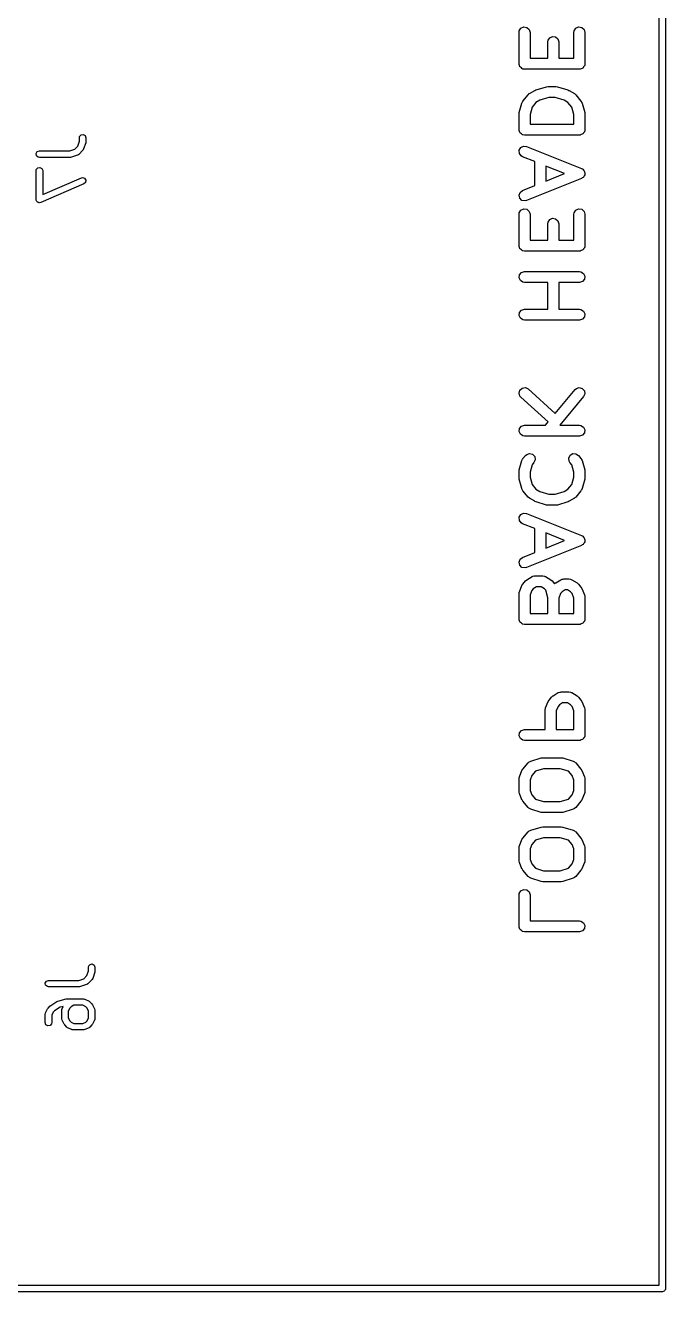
# Model space of a CAD drawing. Extents: x 4.56 to 9.29, y -6.2 to -0.8.
# Drawn here: x 8.711 to 9.294, y -5.977 to -4.824 of the extents above; entities that cross this region are included whole.
import ezdxf

# ---------------------------------------------------------------- set-up
doc = ezdxf.new("R2010")
doc.units = 0
doc.header["$MEASUREMENT"] = 0
doc.layers.add('BLACK', color=7, linetype='CONTINUOUS')

msp = doc.modelspace()

# ---------------------------------------------------------------- linework, layer by layer
at = {"layer": 'BLACK', "linetype": 'CONTINUOUS'}
for p, q in [((9.2937, -3.9423), (9.2937, -5.9744)), ((9.2878, -5.9715), (9.2878, -3.9452)), ((9.1602, -4.8303), (9.1604, -4.8289)), ((9.1602, -4.8589), (9.1602, -4.8303)), ((9.1604, -4.8289), (9.1619, -4.8265)), ((9.1619, -4.8265), (9.1645, -4.8253)), ((9.1645, -4.8253), (9.1673, -4.8257)), ((9.1673, -4.8257), (9.1694, -4.8276)), ((9.1694, -4.8276), (9.1702, -4.8303)), ((9.1702, -4.8303), (9.1702, -4.8539)), ((9.2102, -4.8303), (9.2104, -4.8289)), ((9.2102, -4.8539), (9.2102, -4.8303)), ((9.2104, -4.8289), (9.2119, -4.8265)), ((9.2119, -4.8265), (9.2145, -4.8253)), ((9.2145, -4.8253), (9.2173, -4.8257)), ((9.2173, -4.8257), (9.2194, -4.8276)), ((9.2194, -4.8276), (9.2202, -4.8303)), ((9.2202, -4.8303), (9.2202, -4.8589)), ((9.1864, -4.8389), (9.1866, -4.8374)), ((9.1864, -4.8539), (9.1864, -4.8389)), ((9.1866, -4.8374), (9.1881, -4.8351)), ((9.1881, -4.8351), (9.1907, -4.8339)), ((9.1907, -4.8339), (9.1934, -4.8343)), ((9.1934, -4.8343), (9.1956, -4.8362)), ((9.1956, -4.8362), (9.1964, -4.8389)), ((9.1964, -4.8389), (9.1964, -4.8539)), ((9.1702, -4.8539), (9.1864, -4.8539)), ((9.1964, -4.8539), (9.2102, -4.8539)), ((9.1603, -4.8592), (9.1602, -4.8589)), ((9.1602, -4.8596), (9.1603, -4.8592)), ((9.1607, -4.8605), (9.1602, -4.8596)), ((9.161, -4.8616), (9.1607, -4.8605)), ((9.1613, -4.8618), (9.161, -4.8616)), ((9.1614, -4.8621), (9.1613, -4.8618)), ((9.1623, -4.8627), (9.1614, -4.8621)), ((9.1631, -4.8634), (9.1623, -4.8627)), ((9.1635, -4.8635), (9.1631, -4.8634)), ((9.1638, -4.8637), (9.1635, -4.8635)), ((9.1652, -4.8639), (9.1638, -4.8637)), ((9.2152, -4.8639), (9.1652, -4.8639)), ((9.2155, -4.8638), (9.2152, -4.8639)), ((9.2159, -4.8638), (9.2155, -4.8638)), ((9.2169, -4.8634), (9.2159, -4.8638)), ((9.2179, -4.8631), (9.2169, -4.8634)), ((9.2181, -4.8628), (9.2179, -4.8631)), ((9.2185, -4.8626), (9.2181, -4.8628)), ((9.219, -4.8617), (9.2185, -4.8626)), ((9.2197, -4.8609), (9.219, -4.8617)), ((9.2198, -4.8606), (9.2197, -4.8609)), ((9.22, -4.8603), (9.2198, -4.8606)), ((9.2202, -4.8589), (9.22, -4.8603)), ((9.1637, -4.8928), (9.1685, -4.8871)), ((9.1685, -4.8871), (9.1695, -4.8861)), ((9.1695, -4.8861), (9.1697, -4.8861)), ((9.1697, -4.8861), (9.1698, -4.886)), ((9.1698, -4.886), (9.1745, -4.8831)), ((9.1745, -4.8831), (9.1755, -4.8827)), ((9.1755, -4.8827), (9.1757, -4.8826)), ((9.1757, -4.8826), (9.1852, -4.8798)), ((9.1873, -4.8896), (9.1791, -4.892)), ((9.1852, -4.8798), (9.1866, -4.8796)), ((9.1866, -4.8796), (9.1866, -4.8796)), ((9.1866, -4.8796), (9.1866, -4.8796)), ((9.1866, -4.8796), (9.1938, -4.8796)), ((9.193, -4.8896), (9.1873, -4.8896)), ((9.2012, -4.892), (9.193, -4.8896)), ((9.1938, -4.8796), (9.1952, -4.8798)), ((9.1952, -4.8798), (9.1952, -4.8798)), ((9.1952, -4.8798), (9.1952, -4.8798)), ((9.1952, -4.8798), (9.2047, -4.8826)), ((9.2047, -4.8826), (9.2057, -4.8831)), ((9.2057, -4.8831), (9.2058, -4.8831)), ((9.2058, -4.8831), (9.2106, -4.886)), ((9.2106, -4.886), (9.2117, -4.8869)), ((9.2117, -4.8869), (9.2118, -4.887)), ((9.2118, -4.887), (9.2119, -4.8871)), ((9.2119, -4.8871), (9.2166, -4.8928)), ((9.1604, -4.9032), (9.1627, -4.8947)), ((9.1627, -4.8947), (9.1633, -4.8934)), ((9.1633, -4.8934), (9.1636, -4.8931)), ((9.1636, -4.8931), (9.1637, -4.8928)), ((9.1721, -4.8984), (9.1702, -4.9052)), ((9.1756, -4.8941), (9.1721, -4.8984)), ((9.1791, -4.892), (9.1756, -4.8941)), ((9.2047, -4.8941), (9.2012, -4.892)), ((9.2083, -4.8984), (9.2047, -4.8941)), ((9.2102, -4.9052), (9.2083, -4.8984)), ((9.2166, -4.8928), (9.2174, -4.894)), ((9.2174, -4.894), (9.2174, -4.8944)), ((9.2174, -4.8944), (9.2176, -4.8947)), ((9.2176, -4.8947), (9.22, -4.9032)), ((9.1602, -4.9046), (9.1604, -4.9033)), ((9.1602, -4.9189), (9.1602, -4.9046)), ((9.1604, -4.9033), (9.1604, -4.9032)), ((9.1702, -4.9052), (9.1702, -4.9139)), ((9.1702, -4.9139), (9.2102, -4.9139)), ((9.2102, -4.9139), (9.2102, -4.9052)), ((9.22, -4.9032), (9.2202, -4.9045)), ((9.2202, -4.9045), (9.2202, -4.9046)), ((9.2202, -4.9046), (9.2202, -4.9189)), ((8.7598, -4.9262), (8.76, -4.9252)), ((8.76, -4.9252), (8.7613, -4.9237)), ((8.7613, -4.9237), (8.7633, -4.9233)), ((8.7633, -4.9233), (8.7651, -4.9243)), ((8.7651, -4.9243), (8.7657, -4.9262)), ((9.1603, -4.9192), (9.1602, -4.9189)), ((9.1602, -4.9196), (9.1603, -4.9192)), ((9.1607, -4.9205), (9.1602, -4.9196)), ((9.161, -4.9216), (9.1607, -4.9205)), ((9.1613, -4.9218), (9.161, -4.9216)), ((9.1614, -4.9221), (9.1613, -4.9218)), ((9.1623, -4.9227), (9.1614, -4.9221)), ((9.1631, -4.9234), (9.1623, -4.9227)), ((9.1635, -4.9235), (9.1631, -4.9234)), ((9.1638, -4.9237), (9.1635, -4.9235)), ((9.1652, -4.9239), (9.1638, -4.9237)), ((9.2152, -4.9239), (9.1652, -4.9239)), ((9.2155, -4.9238), (9.2152, -4.9239)), ((9.2159, -4.9238), (9.2155, -4.9238)), ((9.2169, -4.9234), (9.2159, -4.9238)), ((9.2179, -4.9231), (9.2169, -4.9234)), ((9.2181, -4.9228), (9.2179, -4.9231)), ((9.2185, -4.9226), (9.2181, -4.9228)), ((9.219, -4.9217), (9.2185, -4.9226)), ((9.2197, -4.9209), (9.219, -4.9217)), ((9.2198, -4.9206), (9.2197, -4.9209)), ((9.22, -4.9203), (9.2198, -4.9206)), ((9.2202, -4.9189), (9.22, -4.9203)), ((8.7511, -4.9383), (8.7556, -4.9368)), ((8.7556, -4.9368), (8.7583, -4.934)), ((8.7583, -4.934), (8.7598, -4.9295)), ((8.7598, -4.9295), (8.7598, -4.9262)), ((8.7637, -4.9365), (8.7632, -4.9374)), ((8.7656, -4.9309), (8.7637, -4.9365)), ((8.7657, -4.93), (8.7656, -4.9308)), ((8.7656, -4.9308), (8.7656, -4.9309)), ((8.7657, -4.9262), (8.7657, -4.93)), ((9.1603, -4.9377), (9.1617, -4.9352)), ((9.1617, -4.9352), (9.1642, -4.9339)), ((9.1642, -4.9339), (9.167, -4.9342)), ((9.167, -4.9342), (9.217, -4.9542)), ((8.7205, -4.9407), (8.7215, -4.9389)), ((8.7209, -4.9427), (8.7205, -4.9407)), ((8.7224, -4.944), (8.7209, -4.9427)), ((8.7215, -4.9389), (8.7234, -4.9383)), ((8.7234, -4.9442), (8.7224, -4.944)), ((8.7234, -4.9383), (8.7511, -4.9383)), ((8.7515, -4.9442), (8.7234, -4.9442)), ((8.7516, -4.9441), (8.7515, -4.9442)), ((8.7525, -4.944), (8.7516, -4.9441)), ((8.7581, -4.9421), (8.7525, -4.944)), ((8.7582, -4.942), (8.7581, -4.9421)), ((8.7584, -4.942), (8.7582, -4.942)), ((8.7593, -4.9414), (8.7584, -4.942)), ((8.763, -4.9377), (8.7593, -4.9414)), ((8.7631, -4.9375), (8.763, -4.9377)), ((8.7632, -4.9374), (8.7631, -4.9375)), ((9.1605, -4.9405), (9.1603, -4.9377)), ((9.1621, -4.9428), (9.1605, -4.9405)), ((9.1633, -4.9435), (9.1621, -4.9428)), ((9.1745, -4.948), (9.1633, -4.9435)), ((9.1745, -4.9698), (9.1745, -4.948)), ((8.7205, -4.9562), (8.7206, -4.9552)), ((8.7205, -4.9825), (8.7205, -4.9562)), ((8.7206, -4.9552), (8.7219, -4.9536)), ((8.7219, -4.9536), (8.7239, -4.9533)), ((8.7239, -4.9533), (8.7257, -4.9543)), ((8.7257, -4.9543), (8.7264, -4.9562)), ((8.7264, -4.9562), (8.7264, -4.978)), ((9.2017, -4.9589), (9.1845, -4.952)), ((9.1845, -4.952), (9.1845, -4.9658)), ((9.1845, -4.9658), (9.2017, -4.9589)), ((9.217, -4.9542), (9.2173, -4.9544)), ((9.2173, -4.9544), (9.2175, -4.9544)), ((9.2175, -4.9544), (9.2176, -4.9545)), ((9.2176, -4.9545), (9.2183, -4.9549)), ((9.2183, -4.9549), (9.2188, -4.9557)), ((9.2188, -4.9557), (9.2195, -4.9564)), ((9.2195, -4.9564), (9.2196, -4.9568)), ((9.2196, -4.9568), (9.2199, -4.9572)), ((9.22, -4.96), (9.2196, -4.9609)), ((9.2199, -4.9572), (9.22, -4.9582)), ((9.22, -4.9582), (9.2202, -4.9591)), ((9.2202, -4.9591), (9.22, -4.9595)), ((9.22, -4.9595), (9.22, -4.96)), ((8.764, -4.9683), (8.7246, -4.9852)), ((8.7264, -4.978), (8.7616, -4.9629)), ((8.7616, -4.9629), (8.7626, -4.9626)), ((8.7626, -4.9626), (8.7646, -4.9632)), ((8.7654, -4.9669), (8.764, -4.9683)), ((8.7646, -4.9632), (8.7657, -4.9649)), ((8.7657, -4.9649), (8.7654, -4.9669)), ((9.1633, -4.9742), (9.1745, -4.9698)), ((9.217, -4.9635), (9.167, -4.9835)), ((9.2178, -4.9629), (9.217, -4.9635)), ((9.2186, -4.9625), (9.2178, -4.9629)), ((9.2189, -4.9621), (9.2186, -4.9625)), ((9.2193, -4.9618), (9.2189, -4.9621)), ((9.2196, -4.9609), (9.2193, -4.9618)), ((8.7206, -4.9828), (8.7205, -4.9825)), ((8.7205, -4.9831), (8.7206, -4.9828)), ((8.7209, -4.9837), (8.7205, -4.9831)), ((9.1602, -4.9786), (9.1611, -4.976)), ((9.1609, -4.9814), (9.1602, -4.9786)), ((9.1629, -4.9833), (9.1609, -4.9814)), ((9.1611, -4.976), (9.1633, -4.9742)), ((8.7212, -4.9844), (8.7209, -4.9837)), ((8.7215, -4.9845), (8.7212, -4.9844)), ((8.7216, -4.9848), (8.7215, -4.9845)), ((8.7223, -4.985), (8.7216, -4.9848)), ((8.7229, -4.9854), (8.7223, -4.985)), ((8.7232, -4.9853), (8.7229, -4.9854)), ((8.7236, -4.9854), (8.7232, -4.9853)), ((8.7246, -4.9852), (8.7236, -4.9854)), ((9.1602, -4.996), (9.1604, -4.9946)), ((9.1604, -4.9946), (9.1619, -4.9922)), ((9.1619, -4.9922), (9.1645, -4.991)), ((9.1657, -4.9838), (9.1629, -4.9833)), ((9.1645, -4.991), (9.1673, -4.9914)), ((9.167, -4.9835), (9.1657, -4.9838)), ((9.1673, -4.9914), (9.1694, -4.9933)), ((9.1694, -4.9933), (9.1702, -4.996)), ((9.2102, -4.996), (9.2104, -4.9946)), ((9.2104, -4.9946), (9.2119, -4.9922)), ((9.2119, -4.9922), (9.2145, -4.991)), ((9.2145, -4.991), (9.2173, -4.9914)), ((9.2173, -4.9914), (9.2194, -4.9933)), ((9.2194, -4.9933), (9.2202, -4.996)), ((9.1602, -5.0246), (9.1602, -4.996)), ((9.1702, -4.996), (9.1702, -5.0196)), ((9.1864, -5.0046), (9.1866, -5.0032)), ((9.1864, -5.0196), (9.1864, -5.0046)), ((9.1866, -5.0032), (9.1881, -5.0008)), ((9.1881, -5.0008), (9.1907, -4.9996)), ((9.1907, -4.9996), (9.1934, -5)), ((9.1934, -5), (9.1956, -5.0019)), ((9.1956, -5.0019), (9.1964, -5.0046)), ((9.1964, -5.0046), (9.1964, -5.0196)), ((9.2102, -5.0196), (9.2102, -4.996)), ((9.2202, -4.996), (9.2202, -5.0246)), ((9.1603, -5.0249), (9.1602, -5.0246)), ((9.1602, -5.0253), (9.1603, -5.0249)), ((9.1607, -5.0262), (9.1602, -5.0253)), ((9.161, -5.0273), (9.1607, -5.0262)), ((9.1613, -5.0275), (9.161, -5.0273)), ((9.1614, -5.0278), (9.1613, -5.0275)), ((9.1623, -5.0284), (9.1614, -5.0278)), ((9.1631, -5.0291), (9.1623, -5.0284)), ((9.1635, -5.0292), (9.1631, -5.0291)), ((9.1638, -5.0294), (9.1635, -5.0292)), ((9.1702, -5.0196), (9.1864, -5.0196)), ((9.1964, -5.0196), (9.2102, -5.0196)), ((9.2169, -5.0291), (9.2159, -5.0295)), ((9.2179, -5.0288), (9.2169, -5.0291)), ((9.2181, -5.0285), (9.2179, -5.0288)), ((9.2185, -5.0283), (9.2181, -5.0285)), ((9.219, -5.0275), (9.2185, -5.0283)), ((9.2197, -5.0266), (9.219, -5.0275)), ((9.2198, -5.0263), (9.2197, -5.0266)), ((9.22, -5.026), (9.2198, -5.0263)), ((9.2202, -5.0246), (9.22, -5.026)), ((9.1652, -5.0296), (9.1638, -5.0294)), ((9.2152, -5.0296), (9.1652, -5.0296)), ((9.2155, -5.0295), (9.2152, -5.0296)), ((9.2159, -5.0295), (9.2155, -5.0295)), ((9.1602, -5.0539), (9.1606, -5.0511)), ((9.1606, -5.0511), (9.1625, -5.0489)), ((9.1625, -5.0489), (9.1652, -5.0481)), ((9.1652, -5.0481), (9.2152, -5.0481)), ((9.2152, -5.0481), (9.2166, -5.0483)), ((9.2166, -5.0483), (9.219, -5.0499)), ((9.219, -5.0499), (9.2201, -5.0524)), ((9.1614, -5.0564), (9.1602, -5.0539)), ((9.1638, -5.0579), (9.1614, -5.0564)), ((9.1652, -5.0581), (9.1638, -5.0579)), ((9.1864, -5.0581), (9.1652, -5.0581)), ((9.1864, -5.0824), (9.1864, -5.0581)), ((9.2152, -5.0581), (9.1964, -5.0581)), ((9.1964, -5.0581), (9.1964, -5.0824)), ((9.2179, -5.0573), (9.2152, -5.0581)), ((9.2197, -5.0552), (9.2179, -5.0573)), ((9.2201, -5.0524), (9.2197, -5.0552)), ((9.1602, -5.0881), (9.1606, -5.0853)), ((9.1606, -5.0853), (9.1625, -5.0832)), ((9.1625, -5.0832), (9.1652, -5.0824)), ((9.1652, -5.0824), (9.1864, -5.0824)), ((9.1964, -5.0824), (9.2152, -5.0824)), ((9.2152, -5.0824), (9.2166, -5.0826)), ((9.2166, -5.0826), (9.219, -5.0842)), ((9.219, -5.0842), (9.2201, -5.0867)), ((9.2201, -5.0867), (9.2197, -5.0895)), ((9.1614, -5.0907), (9.1602, -5.0881)), ((9.1638, -5.0922), (9.1614, -5.0907)), ((9.1652, -5.0924), (9.1638, -5.0922)), ((9.2152, -5.0924), (9.1652, -5.0924)), ((9.2179, -5.0916), (9.2152, -5.0924)), ((9.2197, -5.0895), (9.2179, -5.0916)), ((9.1602, -5.1588), (9.161, -5.1561)), ((9.161, -5.1561), (9.1632, -5.1543)), ((9.1632, -5.1543), (9.166, -5.1539)), ((9.166, -5.1539), (9.1685, -5.1551)), ((9.1685, -5.1551), (9.1932, -5.1774)), ((9.1932, -5.1774), (9.2113, -5.1557)), ((9.2113, -5.1557), (9.2124, -5.1547)), ((9.2124, -5.1547), (9.2151, -5.1539)), ((9.2151, -5.1539), (9.2178, -5.1546)), ((9.2178, -5.1546), (9.2197, -5.1567)), ((9.1609, -5.1615), (9.1602, -5.1588)), ((9.1618, -5.1626), (9.1609, -5.1615)), ((9.1868, -5.1851), (9.1618, -5.1626)), ((9.219, -5.1621), (9.1973, -5.1881)), ((9.2201, -5.1595), (9.219, -5.1621)), ((9.2197, -5.1567), (9.2201, -5.1595)), ((9.1606, -5.1911), (9.1625, -5.1889)), ((9.1625, -5.1889), (9.1652, -5.1881)), ((9.1652, -5.1881), (9.1843, -5.1881)), ((9.1843, -5.1881), (9.1868, -5.1851)), ((9.1973, -5.1881), (9.2152, -5.1881)), ((9.2152, -5.1881), (9.2166, -5.1883)), ((9.2166, -5.1883), (9.219, -5.1899)), ((9.219, -5.1899), (9.2201, -5.1924)), ((9.1602, -5.1939), (9.1606, -5.1911)), ((9.1614, -5.1964), (9.1602, -5.1939)), ((9.1638, -5.1979), (9.1614, -5.1964)), ((9.1652, -5.1981), (9.1638, -5.1979)), ((9.2152, -5.1981), (9.1652, -5.1981)), ((9.2179, -5.1973), (9.2152, -5.1981)), ((9.2197, -5.1952), (9.2179, -5.1973)), ((9.2201, -5.1924), (9.2197, -5.1952)), ((9.1672, -5.2147), (9.1698, -5.2139)), ((9.1698, -5.2139), (9.1726, -5.2146)), ((9.1604, -5.2289), (9.1627, -5.2204)), ((9.1627, -5.2204), (9.1633, -5.2191)), ((9.1633, -5.2191), (9.1636, -5.2188)), ((9.1636, -5.2188), (9.1637, -5.2185)), ((9.1637, -5.2185), (9.1661, -5.2157)), ((9.1661, -5.2157), (9.1672, -5.2147)), ((9.1721, -5.2241), (9.1702, -5.231)), ((9.1738, -5.2221), (9.1721, -5.2241)), ((9.1726, -5.2146), (9.1745, -5.2167)), ((9.1749, -5.2195), (9.1738, -5.2221)), ((9.1745, -5.2167), (9.1749, -5.2195)), ((9.2055, -5.218), (9.2067, -5.2155)), ((9.2058, -5.2208), (9.2055, -5.218)), ((9.2066, -5.2221), (9.2058, -5.2208)), ((9.2083, -5.2241), (9.2066, -5.2221)), ((9.2067, -5.2155), (9.2091, -5.214)), ((9.2102, -5.231), (9.2083, -5.2241)), ((9.2091, -5.214), (9.2119, -5.2141)), ((9.2119, -5.2141), (9.2143, -5.2157)), ((9.2143, -5.2157), (9.2166, -5.2185)), ((9.2166, -5.2185), (9.2174, -5.2197)), ((9.2174, -5.2197), (9.2174, -5.2201)), ((9.2174, -5.2201), (9.2176, -5.2204)), ((9.2176, -5.2204), (9.22, -5.2289)), ((9.1602, -5.2303), (9.1604, -5.229)), ((9.1602, -5.236), (9.1602, -5.2303)), ((9.1602, -5.2361), (9.1602, -5.236)), ((9.1604, -5.2373), (9.1602, -5.2361)), ((9.1604, -5.229), (9.1604, -5.2289)), ((9.1702, -5.231), (9.1702, -5.2353)), ((9.1702, -5.2353), (9.1721, -5.2422)), ((9.2083, -5.2422), (9.2102, -5.2353)), ((9.2102, -5.2353), (9.2102, -5.231)), ((9.22, -5.2289), (9.2202, -5.2302)), ((9.2202, -5.236), (9.22, -5.2373)), ((9.2202, -5.2302), (9.2202, -5.2303)), ((9.2202, -5.2303), (9.2202, -5.236)), ((9.1627, -5.2459), (9.1604, -5.2373)), ((9.1629, -5.2462), (9.1627, -5.2459)), ((9.163, -5.2466), (9.1629, -5.2462)), ((9.1637, -5.2478), (9.163, -5.2466)), ((9.1685, -5.2535), (9.1637, -5.2478)), ((9.1721, -5.2422), (9.1756, -5.2464)), ((9.1756, -5.2464), (9.1791, -5.2485)), ((9.2012, -5.2485), (9.2047, -5.2464)), ((9.2047, -5.2464), (9.2083, -5.2422)), ((9.2166, -5.2478), (9.2119, -5.2535)), ((9.2168, -5.2474), (9.2166, -5.2478)), ((9.217, -5.2472), (9.2168, -5.2474)), ((9.2176, -5.2459), (9.217, -5.2472)), ((9.22, -5.2373), (9.2176, -5.2459)), ((9.22, -5.2373), (9.22, -5.2373)), ((9.1686, -5.2536), (9.1685, -5.2535)), ((9.1686, -5.2537), (9.1686, -5.2536)), ((9.1698, -5.2546), (9.1686, -5.2537)), ((9.1745, -5.2574), (9.1698, -5.2546)), ((9.1746, -5.2575), (9.1745, -5.2574)), ((9.1757, -5.2579), (9.1746, -5.2575)), ((9.1852, -5.2608), (9.1757, -5.2579)), ((9.1791, -5.2485), (9.1873, -5.251)), ((9.1873, -5.251), (9.193, -5.251)), ((9.193, -5.251), (9.2012, -5.2485)), ((9.2047, -5.2579), (9.1952, -5.2608)), ((9.2048, -5.2579), (9.2047, -5.2579)), ((9.2058, -5.2574), (9.2048, -5.2579)), ((9.2106, -5.2546), (9.2058, -5.2574)), ((9.2107, -5.2545), (9.2106, -5.2546)), ((9.2108, -5.2544), (9.2107, -5.2545)), ((9.2119, -5.2535), (9.2108, -5.2544)), ((9.1603, -5.272), (9.1617, -5.2695)), ((9.1617, -5.2695), (9.1642, -5.2682)), ((9.1642, -5.2682), (9.167, -5.2685)), ((9.167, -5.2685), (9.217, -5.2885)), ((9.1866, -5.261), (9.1852, -5.2608)), ((9.1852, -5.2608), (9.1852, -5.2608)), ((9.1852, -5.2608), (9.1852, -5.2608)), ((9.1938, -5.261), (9.1866, -5.261)), ((9.1952, -5.2608), (9.1938, -5.261)), ((9.1938, -5.261), (9.1938, -5.261)), ((9.1938, -5.261), (9.1938, -5.261)), ((9.1605, -5.2748), (9.1603, -5.272)), ((9.1621, -5.2771), (9.1605, -5.2748)), ((9.1633, -5.2778), (9.1621, -5.2771)), ((9.1745, -5.2822), (9.1633, -5.2778)), ((9.1745, -5.304), (9.1745, -5.2822)), ((9.2017, -5.2931), (9.1845, -5.2862)), ((9.1845, -5.2862), (9.1845, -5.3)), ((9.1845, -5.3), (9.2017, -5.2931)), ((9.217, -5.2885), (9.2173, -5.2887)), ((9.2173, -5.2887), (9.2175, -5.2887)), ((9.2175, -5.2887), (9.2176, -5.2888)), ((9.2176, -5.2888), (9.2183, -5.2892)), ((9.2183, -5.2892), (9.2188, -5.29)), ((9.2188, -5.29), (9.2195, -5.2906)), ((9.2195, -5.2906), (9.2196, -5.2911)), ((9.2196, -5.2911), (9.2199, -5.2915)), ((9.22, -5.2943), (9.2196, -5.2951)), ((9.2199, -5.2915), (9.22, -5.2925)), ((9.22, -5.2925), (9.2202, -5.2934)), ((9.2202, -5.2934), (9.22, -5.2938)), ((9.22, -5.2938), (9.22, -5.2943)), ((9.1633, -5.3085), (9.1745, -5.304)), ((9.217, -5.2978), (9.167, -5.3178)), ((9.2178, -5.2972), (9.217, -5.2978)), ((9.2186, -5.2968), (9.2178, -5.2972)), ((9.2189, -5.2963), (9.2186, -5.2968)), ((9.2193, -5.296), (9.2189, -5.2963)), ((9.2196, -5.2951), (9.2193, -5.296)), ((9.1602, -5.3129), (9.1611, -5.3102)), ((9.1609, -5.3156), (9.1602, -5.3129)), ((9.1629, -5.3176), (9.1609, -5.3156)), ((9.1611, -5.3102), (9.1633, -5.3085)), ((9.1657, -5.3181), (9.1629, -5.3176)), ((9.167, -5.3178), (9.1657, -5.3181)), ((9.1661, -5.3299), (9.1672, -5.329)), ((9.1672, -5.329), (9.1673, -5.3289)), ((9.1673, -5.3289), (9.1674, -5.3289)), ((9.1674, -5.3289), (9.1721, -5.326)), ((9.1721, -5.326), (9.1734, -5.3254)), ((9.1734, -5.3254), (9.1741, -5.3255)), ((9.1741, -5.3255), (9.1747, -5.3253)), ((9.1747, -5.3253), (9.1818, -5.3253)), ((9.1818, -5.3253), (9.1833, -5.3255)), ((9.1833, -5.3255), (9.1838, -5.3258)), ((9.1838, -5.3258), (9.1844, -5.326)), ((9.1844, -5.326), (9.1892, -5.3289)), ((9.1892, -5.3289), (9.1903, -5.3298)), ((9.1936, -5.3317), (9.1983, -5.3289)), ((9.1983, -5.3289), (9.1996, -5.3283)), ((9.1996, -5.3283), (9.2003, -5.3283)), ((9.2003, -5.3283), (9.2009, -5.3281)), ((9.2009, -5.3281), (9.2057, -5.3281)), ((9.2057, -5.3281), (9.2071, -5.3283)), ((9.2071, -5.3283), (9.2076, -5.3287)), ((9.2076, -5.3287), (9.2082, -5.3289)), ((9.2082, -5.3289), (9.213, -5.3317)), ((9.1602, -5.3417), (9.1604, -5.3403)), ((9.1604, -5.3403), (9.1605, -5.3401)), ((9.1605, -5.3401), (9.1606, -5.3398)), ((9.1606, -5.3398), (9.1629, -5.3341)), ((9.1629, -5.3341), (9.1637, -5.3329)), ((9.1637, -5.3328), (9.1661, -5.3299)), ((9.1637, -5.3329), (9.1637, -5.3328)), ((9.1637, -5.3328), (9.1637, -5.3328)), ((9.1719, -5.3386), (9.1702, -5.3427)), ((9.1732, -5.337), (9.1719, -5.3386)), ((9.1761, -5.3353), (9.1732, -5.337)), ((9.1805, -5.3353), (9.1761, -5.3353)), ((9.1833, -5.337), (9.1805, -5.3353)), ((9.1845, -5.3384), (9.1833, -5.337)), ((9.1864, -5.3452), (9.1845, -5.3384)), ((9.1903, -5.3298), (9.1903, -5.3299)), ((9.1903, -5.3299), (9.1905, -5.3299)), ((9.1905, -5.3299), (9.1926, -5.3325)), ((9.1926, -5.3325), (9.1934, -5.3318)), ((9.1934, -5.3318), (9.1935, -5.3318)), ((9.1935, -5.3318), (9.1936, -5.3317)), ((9.1994, -5.3398), (9.1981, -5.3415)), ((9.2023, -5.3381), (9.1994, -5.3398)), ((9.2043, -5.3381), (9.2023, -5.3381)), ((9.2071, -5.3398), (9.2043, -5.3381)), ((9.2085, -5.3415), (9.2071, -5.3398)), ((9.213, -5.3317), (9.2141, -5.3326)), ((9.2141, -5.3326), (9.2142, -5.3327)), ((9.2142, -5.3327), (9.2143, -5.3328)), ((9.2143, -5.3328), (9.2166, -5.3357)), ((9.2166, -5.3357), (9.2174, -5.3369)), ((9.2174, -5.3369), (9.2174, -5.3369)), ((9.2174, -5.3369), (9.2174, -5.3369)), ((9.2174, -5.3369), (9.2198, -5.3426)), ((9.1602, -5.3646), (9.1602, -5.3417)), ((9.1702, -5.3427), (9.1702, -5.3596)), ((9.1864, -5.3596), (9.1864, -5.3452)), ((9.1981, -5.3415), (9.1964, -5.3456)), ((9.1964, -5.3456), (9.1964, -5.3596)), ((9.2102, -5.3456), (9.2085, -5.3415)), ((9.2102, -5.3596), (9.2102, -5.3456)), ((9.2198, -5.3426), (9.2202, -5.344)), ((9.2202, -5.344), (9.2201, -5.3443)), ((9.2201, -5.3443), (9.2202, -5.3446)), ((9.2202, -5.3446), (9.2202, -5.3646)), ((9.1702, -5.3596), (9.1864, -5.3596)), ((9.1964, -5.3596), (9.2102, -5.3596)), ((9.1603, -5.3649), (9.1602, -5.3646)), ((9.1602, -5.3653), (9.1603, -5.3649)), ((9.1607, -5.3662), (9.1602, -5.3653)), ((9.161, -5.3673), (9.1607, -5.3662)), ((9.1613, -5.3675), (9.161, -5.3673)), ((9.1614, -5.3678), (9.1613, -5.3675)), ((9.1623, -5.3684), (9.1614, -5.3678)), ((9.1631, -5.3691), (9.1623, -5.3684)), ((9.1635, -5.3692), (9.1631, -5.3691)), ((9.1638, -5.3694), (9.1635, -5.3692)), ((9.1652, -5.3696), (9.1638, -5.3694)), ((9.2152, -5.3696), (9.1652, -5.3696)), ((9.2155, -5.3695), (9.2152, -5.3696)), ((9.2159, -5.3695), (9.2155, -5.3695)), ((9.2169, -5.3691), (9.2159, -5.3695)), ((9.2179, -5.3688), (9.2169, -5.3691)), ((9.2181, -5.3685), (9.2179, -5.3688)), ((9.2185, -5.3683), (9.2181, -5.3685)), ((9.219, -5.3675), (9.2185, -5.3683)), ((9.2197, -5.3666), (9.219, -5.3675)), ((9.2198, -5.3663), (9.2197, -5.3666)), ((9.22, -5.366), (9.2198, -5.3663)), ((9.2202, -5.3646), (9.22, -5.366)), ((9.1912, -5.4346), (9.1959, -5.4317)), ((9.1959, -5.4317), (9.1973, -5.4312)), ((9.1973, -5.4312), (9.1979, -5.4312)), ((9.1979, -5.4312), (9.1985, -5.431)), ((9.1985, -5.431), (9.2057, -5.431)), ((9.2057, -5.431), (9.2071, -5.4312)), ((9.2071, -5.4312), (9.2076, -5.4315)), ((9.2076, -5.4315), (9.2082, -5.4317)), ((9.2082, -5.4317), (9.213, -5.4346)), ((9.1844, -5.4455), (9.1868, -5.4398)), ((9.1868, -5.4398), (9.1875, -5.4386)), ((9.1875, -5.4385), (9.1899, -5.4357)), ((9.1875, -5.4386), (9.1875, -5.4385)), ((9.1875, -5.4385), (9.1875, -5.4385)), ((9.1899, -5.4357), (9.191, -5.4347)), ((9.191, -5.4347), (9.1911, -5.4347)), ((9.1911, -5.4347), (9.1912, -5.4346)), ((9.1957, -5.4443), (9.194, -5.4484)), ((9.1971, -5.4427), (9.1957, -5.4443)), ((9.1999, -5.441), (9.1971, -5.4427)), ((9.2043, -5.441), (9.1999, -5.441)), ((9.2071, -5.4427), (9.2043, -5.441)), ((9.2085, -5.4443), (9.2071, -5.4427)), ((9.2102, -5.4484), (9.2085, -5.4443)), ((9.213, -5.4346), (9.2141, -5.4355)), ((9.2141, -5.4355), (9.2142, -5.4356)), ((9.2142, -5.4356), (9.2143, -5.4357)), ((9.2143, -5.4357), (9.2166, -5.4385)), ((9.2166, -5.4385), (9.2174, -5.4397)), ((9.2174, -5.4397), (9.2174, -5.4398)), ((9.2174, -5.4398), (9.2174, -5.4398)), ((9.2174, -5.4398), (9.2198, -5.4455)), ((9.184, -5.4474), (9.1842, -5.446)), ((9.184, -5.4653), (9.184, -5.4474)), ((9.1842, -5.446), (9.1843, -5.4458)), ((9.1843, -5.4458), (9.1844, -5.4455)), ((9.194, -5.4484), (9.194, -5.4653)), ((9.2102, -5.4653), (9.2102, -5.4484)), ((9.2198, -5.4455), (9.2202, -5.4469)), ((9.2202, -5.4469), (9.2201, -5.4472)), ((9.2201, -5.4472), (9.2202, -5.4474)), ((9.2202, -5.4474), (9.2202, -5.4703)), ((9.1606, -5.4682), (9.1625, -5.4661)), ((9.1625, -5.4661), (9.1652, -5.4653)), ((9.1652, -5.4653), (9.184, -5.4653)), ((9.194, -5.4653), (9.2102, -5.4653)), ((9.1602, -5.471), (9.1606, -5.4682)), ((9.1614, -5.4736), (9.1602, -5.471)), ((9.1638, -5.4751), (9.1614, -5.4736)), ((9.1652, -5.4753), (9.1638, -5.4751)), ((9.2152, -5.4753), (9.1652, -5.4753)), ((9.2155, -5.4752), (9.2152, -5.4753)), ((9.2159, -5.4752), (9.2155, -5.4752)), ((9.2169, -5.4748), (9.2159, -5.4752)), ((9.2179, -5.4745), (9.2169, -5.4748)), ((9.2181, -5.4742), (9.2179, -5.4745)), ((9.2185, -5.4741), (9.2181, -5.4742)), ((9.219, -5.4732), (9.2185, -5.4741)), ((9.2197, -5.4724), (9.219, -5.4732)), ((9.2198, -5.472), (9.2197, -5.4724)), ((9.22, -5.4717), (9.2198, -5.472)), ((9.2202, -5.4703), (9.22, -5.4717)), ((9.1629, -5.5026), (9.1637, -5.5014)), ((9.1637, -5.5014), (9.1685, -5.4957)), ((9.1637, -5.5014), (9.1637, -5.5014)), ((9.1637, -5.5014), (9.1637, -5.5014)), ((9.1685, -5.4957), (9.1685, -5.4956)), ((9.1685, -5.4956), (9.1685, -5.4956)), ((9.1685, -5.4956), (9.1686, -5.4956)), ((9.1686, -5.4956), (9.1695, -5.4947)), ((9.1695, -5.4947), (9.1703, -5.4945)), ((9.1703, -5.4945), (9.1709, -5.4941)), ((9.1709, -5.4941), (9.1804, -5.4912)), ((9.1826, -5.501), (9.1752, -5.5032)), ((9.1804, -5.4912), (9.1818, -5.491)), ((9.1818, -5.491), (9.1818, -5.491)), ((9.1818, -5.491), (9.1818, -5.491)), ((9.1818, -5.491), (9.1985, -5.491)), ((9.1978, -5.501), (9.1826, -5.501)), ((9.2052, -5.5032), (9.1978, -5.501)), ((9.1985, -5.491), (9.1999, -5.4912)), ((9.1999, -5.4912), (9.1999, -5.4912)), ((9.1999, -5.4912), (9.2, -5.4912)), ((9.2, -5.4912), (9.2095, -5.4941)), ((9.2095, -5.4941), (9.2095, -5.4941)), ((9.2095, -5.4941), (9.2095, -5.4941)), ((9.2095, -5.4941), (9.2096, -5.4941)), ((9.2096, -5.4941), (9.2108, -5.4947)), ((9.2108, -5.4947), (9.2113, -5.4952)), ((9.2113, -5.4952), (9.2119, -5.4957)), ((9.2119, -5.4957), (9.2166, -5.5014)), ((9.2166, -5.5014), (9.2174, -5.5026)), ((9.1602, -5.5103), (9.1604, -5.5089)), ((9.1602, -5.5217), (9.1602, -5.5103)), ((9.1604, -5.5089), (9.1605, -5.5086)), ((9.1605, -5.5086), (9.1606, -5.5084)), ((9.1606, -5.5084), (9.1629, -5.5026)), ((9.1719, -5.5072), (9.1702, -5.5113)), ((9.1702, -5.5113), (9.1702, -5.5207)), ((9.1752, -5.5032), (9.1719, -5.5072)), ((9.2085, -5.5072), (9.2052, -5.5032)), ((9.2102, -5.5113), (9.2085, -5.5072)), ((9.2102, -5.5207), (9.2102, -5.5113)), ((9.2174, -5.5026), (9.2174, -5.5026)), ((9.2174, -5.5026), (9.2174, -5.5026)), ((9.2174, -5.5026), (9.2198, -5.5084)), ((9.2198, -5.5084), (9.2202, -5.5097)), ((9.2202, -5.5097), (9.2201, -5.51)), ((9.2201, -5.51), (9.2202, -5.5103)), ((9.2202, -5.5103), (9.2202, -5.5217)), ((9.1603, -5.522), (9.1602, -5.5217)), ((9.1602, -5.5223), (9.1603, -5.522)), ((9.1606, -5.5236), (9.1602, -5.5223)), ((9.1629, -5.5293), (9.1606, -5.5236)), ((9.1702, -5.5207), (9.1719, -5.5248)), ((9.1719, -5.5248), (9.1752, -5.5288)), ((9.2052, -5.5288), (9.2085, -5.5248)), ((9.2085, -5.5248), (9.2102, -5.5207)), ((9.2198, -5.5236), (9.2174, -5.5293)), ((9.22, -5.5231), (9.2198, -5.5234)), ((9.2198, -5.5234), (9.2198, -5.5236)), ((9.2202, -5.5217), (9.22, -5.5231)), ((9.163, -5.5294), (9.1629, -5.5293)), ((9.1637, -5.5306), (9.163, -5.5294)), ((9.163, -5.5294), (9.163, -5.5294)), ((9.1685, -5.5363), (9.1637, -5.5306)), ((9.1691, -5.5368), (9.1685, -5.5363)), ((9.1696, -5.5373), (9.1691, -5.5368)), ((9.1752, -5.5288), (9.1826, -5.531)), ((9.1826, -5.531), (9.1978, -5.531)), ((9.1978, -5.531), (9.2052, -5.5288)), ((9.2118, -5.5364), (9.2108, -5.5373)), ((9.2119, -5.5363), (9.2118, -5.5364)), ((9.2118, -5.5364), (9.2118, -5.5364)), ((9.2118, -5.5364), (9.2118, -5.5364)), ((9.2166, -5.5306), (9.2119, -5.5363)), ((9.2167, -5.5306), (9.2166, -5.5306)), ((9.2174, -5.5293), (9.2167, -5.5306)), ((9.2167, -5.5306), (9.2167, -5.5306)), ((9.1708, -5.5379), (9.1696, -5.5373)), ((9.1709, -5.5379), (9.1708, -5.5379)), ((9.1708, -5.5379), (9.1708, -5.5379)), ((9.1708, -5.5379), (9.1708, -5.5379)), ((9.1804, -5.5408), (9.1709, -5.5379)), ((9.1818, -5.541), (9.1804, -5.5408)), ((9.1804, -5.5408), (9.1804, -5.5408)), ((9.1804, -5.5408), (9.1804, -5.5408)), ((9.1985, -5.541), (9.1818, -5.541)), ((9.2, -5.5408), (9.1985, -5.541)), ((9.1985, -5.541), (9.1985, -5.541)), ((9.1985, -5.541), (9.1985, -5.541)), ((9.2095, -5.5379), (9.2, -5.5408)), ((9.2101, -5.5375), (9.2095, -5.5379)), ((9.2108, -5.5373), (9.2101, -5.5375)), ((9.1637, -5.5642), (9.1685, -5.5585)), ((9.1685, -5.5585), (9.1686, -5.5584)), ((9.1685, -5.5585), (9.1685, -5.5585)), ((9.1685, -5.5585), (9.1685, -5.5585)), ((9.1686, -5.5584), (9.1695, -5.5576)), ((9.1695, -5.5576), (9.1703, -5.5573)), ((9.1703, -5.5573), (9.1709, -5.5569)), ((9.1709, -5.5569), (9.1804, -5.5541)), ((9.1804, -5.5541), (9.1818, -5.5539)), ((9.1818, -5.5539), (9.1818, -5.5539)), ((9.1818, -5.5539), (9.1818, -5.5539)), ((9.1818, -5.5539), (9.1985, -5.5539)), ((9.1985, -5.5539), (9.1999, -5.5541)), ((9.1999, -5.5541), (9.1999, -5.5541)), ((9.1999, -5.5541), (9.2, -5.5541)), ((9.2, -5.5541), (9.2095, -5.5569)), ((9.2095, -5.5569), (9.2095, -5.5569)), ((9.2095, -5.5569), (9.2095, -5.5569)), ((9.2095, -5.5569), (9.2096, -5.557)), ((9.2096, -5.557), (9.2108, -5.5575)), ((9.2108, -5.5575), (9.2113, -5.5581)), ((9.2113, -5.5581), (9.2119, -5.5585)), ((9.2119, -5.5585), (9.2166, -5.5642)), ((9.1605, -5.5715), (9.1606, -5.5712)), ((9.1606, -5.5712), (9.1629, -5.5655)), ((9.1629, -5.5655), (9.1637, -5.5643)), ((9.1637, -5.5643), (9.1637, -5.5642)), ((9.1637, -5.5643), (9.1637, -5.5643)), ((9.1719, -5.57), (9.1702, -5.5741)), ((9.1752, -5.5661), (9.1719, -5.57)), ((9.1826, -5.5639), (9.1752, -5.5661)), ((9.1978, -5.5639), (9.1826, -5.5639)), ((9.2052, -5.5661), (9.1978, -5.5639)), ((9.2085, -5.57), (9.2052, -5.5661)), ((9.2102, -5.5741), (9.2085, -5.57)), ((9.2166, -5.5642), (9.2174, -5.5654)), ((9.2174, -5.5654), (9.2174, -5.5655)), ((9.2174, -5.5655), (9.2174, -5.5655)), ((9.2174, -5.5655), (9.2198, -5.5712)), ((9.2198, -5.5712), (9.2202, -5.5726)), ((9.1602, -5.5731), (9.1604, -5.5717)), ((9.1602, -5.5846), (9.1602, -5.5731)), ((9.1604, -5.5717), (9.1605, -5.5715)), ((9.1702, -5.5741), (9.1702, -5.5836)), ((9.2102, -5.5836), (9.2102, -5.5741)), ((9.2202, -5.5726), (9.2201, -5.5729)), ((9.2201, -5.5729), (9.2202, -5.5731)), ((9.2202, -5.5731), (9.2202, -5.5846)), ((9.1603, -5.5848), (9.1602, -5.5846)), ((9.1602, -5.5851), (9.1603, -5.5848)), ((9.1606, -5.5865), (9.1602, -5.5851)), ((9.1629, -5.5922), (9.1606, -5.5865)), ((9.163, -5.5922), (9.1629, -5.5922)), ((9.163, -5.5923), (9.163, -5.5922)), ((9.1637, -5.5935), (9.163, -5.5923)), ((9.1685, -5.5992), (9.1637, -5.5935)), ((9.1702, -5.5836), (9.1719, -5.5877)), ((9.1719, -5.5877), (9.1752, -5.5916)), ((9.1752, -5.5916), (9.1826, -5.5939)), ((9.1826, -5.5939), (9.1978, -5.5939)), ((9.1978, -5.5939), (9.2052, -5.5916)), ((9.2052, -5.5916), (9.2085, -5.5877)), ((9.2085, -5.5877), (9.2102, -5.5836)), ((9.2166, -5.5935), (9.2119, -5.5992)), ((9.2167, -5.5934), (9.2166, -5.5935)), ((9.2174, -5.5922), (9.2167, -5.5934)), ((9.2167, -5.5934), (9.2167, -5.5934)), ((9.2198, -5.5865), (9.2174, -5.5922)), ((9.22, -5.586), (9.2198, -5.5862)), ((9.2198, -5.5862), (9.2198, -5.5865)), ((9.2202, -5.5846), (9.22, -5.586)), ((9.1691, -5.5996), (9.1685, -5.5992)), ((9.1696, -5.6002), (9.1691, -5.5996)), ((9.1708, -5.6007), (9.1696, -5.6002)), ((9.1708, -5.6008), (9.1708, -5.6007)), ((9.1709, -5.6008), (9.1708, -5.6008)), ((9.1708, -5.6008), (9.1708, -5.6008)), ((9.1804, -5.6036), (9.1709, -5.6008)), ((9.1804, -5.6037), (9.1804, -5.6036)), ((9.1804, -5.6036), (9.1804, -5.6036)), ((9.1818, -5.6039), (9.1804, -5.6037)), ((9.1985, -5.6039), (9.1818, -5.6039)), ((9.2, -5.6036), (9.1985, -5.6039)), ((9.1985, -5.6039), (9.1985, -5.6038)), ((9.1985, -5.6038), (9.1985, -5.6039)), ((9.2095, -5.6008), (9.2, -5.6036)), ((9.2101, -5.6004), (9.2095, -5.6008)), ((9.2108, -5.6002), (9.2101, -5.6004)), ((9.2118, -5.5993), (9.2108, -5.6002)), ((9.2119, -5.5992), (9.2118, -5.5992)), ((9.2118, -5.5992), (9.2118, -5.5992)), ((9.2118, -5.5992), (9.2118, -5.5993)), ((9.1602, -5.616), (9.1604, -5.6146)), ((9.1602, -5.6446), (9.1602, -5.616)), ((9.1604, -5.6146), (9.1619, -5.6122)), ((9.1619, -5.6122), (9.1645, -5.611)), ((9.1645, -5.611), (9.1673, -5.6114)), ((9.1673, -5.6114), (9.1694, -5.6133)), ((9.1694, -5.6133), (9.1702, -5.616)), ((9.1702, -5.616), (9.1702, -5.6396)), ((9.1702, -5.6396), (9.2152, -5.6396)), ((9.2152, -5.6396), (9.2166, -5.6398)), ((9.2166, -5.6398), (9.219, -5.6413)), ((9.1603, -5.6449), (9.1602, -5.6446)), ((9.1602, -5.6453), (9.1603, -5.6449)), ((9.1607, -5.6462), (9.1602, -5.6453)), ((9.161, -5.6473), (9.1607, -5.6462)), ((9.1613, -5.6475), (9.161, -5.6473)), ((9.1614, -5.6478), (9.1613, -5.6475)), ((9.1623, -5.6484), (9.1614, -5.6478)), ((9.1631, -5.6491), (9.1623, -5.6484)), ((9.1635, -5.6492), (9.1631, -5.6491)), ((9.1638, -5.6494), (9.1635, -5.6492)), ((9.1652, -5.6496), (9.1638, -5.6494)), ((9.2152, -5.6496), (9.1652, -5.6496)), ((9.2179, -5.6488), (9.2152, -5.6496)), ((9.2197, -5.6466), (9.2179, -5.6488)), ((9.219, -5.6413), (9.2201, -5.6439)), ((9.2201, -5.6439), (9.2197, -5.6466)), ((8.7666, -5.6895), (8.7681, -5.685)), ((8.7681, -5.6817), (8.7683, -5.6807)), ((8.7681, -5.685), (8.7681, -5.6817)), ((8.7683, -5.6807), (8.7696, -5.6792)), ((8.7696, -5.6792), (8.7716, -5.6788)), ((8.7716, -5.6788), (8.7733, -5.6798)), ((8.7739, -5.6864), (8.772, -5.692)), ((8.7733, -5.6798), (8.774, -5.6817)), ((8.774, -5.6855), (8.7739, -5.6863)), ((8.7739, -5.6863), (8.7739, -5.6864)), ((8.774, -5.6817), (8.774, -5.6855)), ((8.7288, -5.6962), (8.7298, -5.6945)), ((8.7291, -5.6982), (8.7288, -5.6962)), ((8.7307, -5.6995), (8.7291, -5.6982)), ((8.7298, -5.6945), (8.7317, -5.6938)), ((8.7317, -5.6938), (8.7593, -5.6938)), ((8.7593, -5.6938), (8.7638, -5.6923)), ((8.7664, -5.6976), (8.7607, -5.6995)), ((8.7638, -5.6923), (8.7666, -5.6895)), ((8.7665, -5.6975), (8.7664, -5.6976)), ((8.7667, -5.6975), (8.7665, -5.6975)), ((8.7675, -5.6969), (8.7667, -5.6975)), ((8.7713, -5.6932), (8.7675, -5.6969)), ((8.7715, -5.6929), (8.7713, -5.693)), ((8.7713, -5.693), (8.7713, -5.6932)), ((8.772, -5.692), (8.7715, -5.6929)), ((8.7317, -5.6997), (8.7307, -5.6995)), ((8.7598, -5.6997), (8.7317, -5.6997)), ((8.7599, -5.6996), (8.7598, -5.6997)), ((8.7607, -5.6995), (8.7599, -5.6996)), ((8.729, -5.7235), (8.7309, -5.7198)), ((8.7309, -5.7198), (8.7314, -5.7191)), ((8.7314, -5.7191), (8.7315, -5.719)), ((8.7315, -5.719), (8.7333, -5.7171)), ((8.7333, -5.7171), (8.7337, -5.7169)), ((8.7337, -5.7169), (8.7338, -5.7168)), ((8.7338, -5.7168), (8.7394, -5.713)), ((8.7423, -5.7182), (8.7373, -5.7215)), ((8.7394, -5.713), (8.7403, -5.7126)), ((8.7403, -5.7126), (8.7478, -5.7107)), ((8.7403, -5.7126), (8.7403, -5.7126)), ((8.7452, -5.7175), (8.7423, -5.7182)), ((8.7437, -5.7211), (8.7439, -5.7201)), ((8.7437, -5.7286), (8.7437, -5.7211)), ((8.7439, -5.7201), (8.744, -5.7199)), ((8.744, -5.7198), (8.7452, -5.7175)), ((8.744, -5.7199), (8.744, -5.7198)), ((8.7478, -5.7107), (8.7484, -5.7107)), ((8.7484, -5.7107), (8.7486, -5.7106)), ((8.7486, -5.7106), (8.7636, -5.7106)), ((8.751, -5.7191), (8.7496, -5.7218)), ((8.7522, -5.7179), (8.751, -5.7191)), ((8.7549, -5.7165), (8.7522, -5.7179)), ((8.7629, -5.7165), (8.7549, -5.7165)), ((8.7656, -5.7179), (8.7629, -5.7165)), ((8.7636, -5.7106), (8.7646, -5.7108)), ((8.7646, -5.7108), (8.7647, -5.7109)), ((8.7647, -5.7109), (8.7649, -5.711)), ((8.7649, -5.711), (8.7686, -5.7128)), ((8.7668, -5.7191), (8.7656, -5.7179)), ((8.7681, -5.7218), (8.7668, -5.7191)), ((8.7686, -5.7128), (8.7693, -5.7134)), ((8.7693, -5.7134), (8.7694, -5.7134)), ((8.7694, -5.7134), (8.7713, -5.7153)), ((8.7713, -5.7153), (8.7718, -5.716)), ((8.7718, -5.716), (8.7718, -5.716)), ((8.7718, -5.716), (8.7737, -5.7198)), ((8.7737, -5.7198), (8.774, -5.7208)), ((8.774, -5.7208), (8.7739, -5.7209)), ((8.7739, -5.7209), (8.774, -5.7211)), ((8.774, -5.7211), (8.774, -5.7286)), ((8.7287, -5.7248), (8.7289, -5.7238)), ((8.7287, -5.7323), (8.7287, -5.7248)), ((8.7294, -5.7342), (8.7287, -5.7323)), ((8.7289, -5.7238), (8.729, -5.7237)), ((8.729, -5.7237), (8.729, -5.7235)), ((8.7346, -5.7323), (8.7345, -5.7333)), ((8.736, -5.7228), (8.7346, -5.7255)), ((8.7346, -5.7255), (8.7346, -5.7323)), ((8.7373, -5.7215), (8.736, -5.7228)), ((8.7438, -5.7288), (8.7437, -5.7286)), ((8.7438, -5.7289), (8.7438, -5.7288)), ((8.744, -5.7299), (8.7438, -5.7289)), ((8.7459, -5.7337), (8.744, -5.7299)), ((8.7496, -5.7218), (8.7496, -5.7279)), ((8.7496, -5.7279), (8.751, -5.7306)), ((8.751, -5.7306), (8.7522, -5.7318)), ((8.7522, -5.7318), (8.7549, -5.7331)), ((8.7629, -5.7331), (8.7656, -5.7318)), ((8.7656, -5.7318), (8.7668, -5.7306)), ((8.7668, -5.7306), (8.7681, -5.7279)), ((8.7681, -5.7279), (8.7681, -5.7218)), ((8.7737, -5.7299), (8.7718, -5.7337)), ((8.7738, -5.7296), (8.7737, -5.7297)), ((8.7737, -5.7297), (8.7737, -5.7299)), ((8.774, -5.7286), (8.7738, -5.7296)), ((8.7312, -5.7352), (8.7294, -5.7342)), ((8.7332, -5.7349), (8.7312, -5.7352)), ((8.7345, -5.7333), (8.7332, -5.7349)), ((8.746, -5.7337), (8.7459, -5.7337)), ((8.7465, -5.7344), (8.746, -5.7337)), ((8.7483, -5.7363), (8.7465, -5.7344)), ((8.7484, -5.7363), (8.7483, -5.7363)), ((8.7491, -5.7369), (8.7484, -5.7363)), ((8.7529, -5.7387), (8.7491, -5.7369)), ((8.753, -5.7388), (8.7529, -5.7387)), ((8.7532, -5.7389), (8.753, -5.7388)), ((8.7542, -5.739), (8.7532, -5.7389)), ((8.7636, -5.739), (8.7542, -5.739)), ((8.7549, -5.7331), (8.7629, -5.7331)), ((8.7637, -5.739), (8.7636, -5.739)), ((8.7639, -5.739), (8.7637, -5.739)), ((8.7649, -5.7387), (8.7639, -5.739)), ((8.7686, -5.7369), (8.7649, -5.7387)), ((8.7687, -5.7368), (8.7686, -5.7369)), ((8.7694, -5.7363), (8.7687, -5.7368)), ((8.7713, -5.7344), (8.7694, -5.7363)), ((8.7718, -5.7337), (8.7713, -5.7344)), ((8.7713, -5.7344), (8.7713, -5.7344)), ((6.6085, -5.9715), (9.2878, -5.9715)), ((9.2937, -5.9749), (9.2936, -5.975)), ((9.2936, -5.975), (9.2936, -5.9754)), ((9.2937, -5.9744), (9.2937, -5.9748)), ((9.2937, -5.9748), (9.2937, -5.9749)), ((9.2908, -5.9774), (6.6055, -5.9774)), ((9.2915, -5.9771), (9.2908, -5.9774)), ((9.2923, -5.977), (9.2915, -5.9771)), ((9.2924, -5.9768), (9.2923, -5.977)), ((9.2927, -5.9767), (9.2924, -5.9768)), ((9.2931, -5.976), (9.2927, -5.9767)), ((9.2936, -5.9754), (9.2931, -5.976))]:
    msp.add_line(p, q, dxfattribs=at)

doc.saveas('drawing.dxf')
